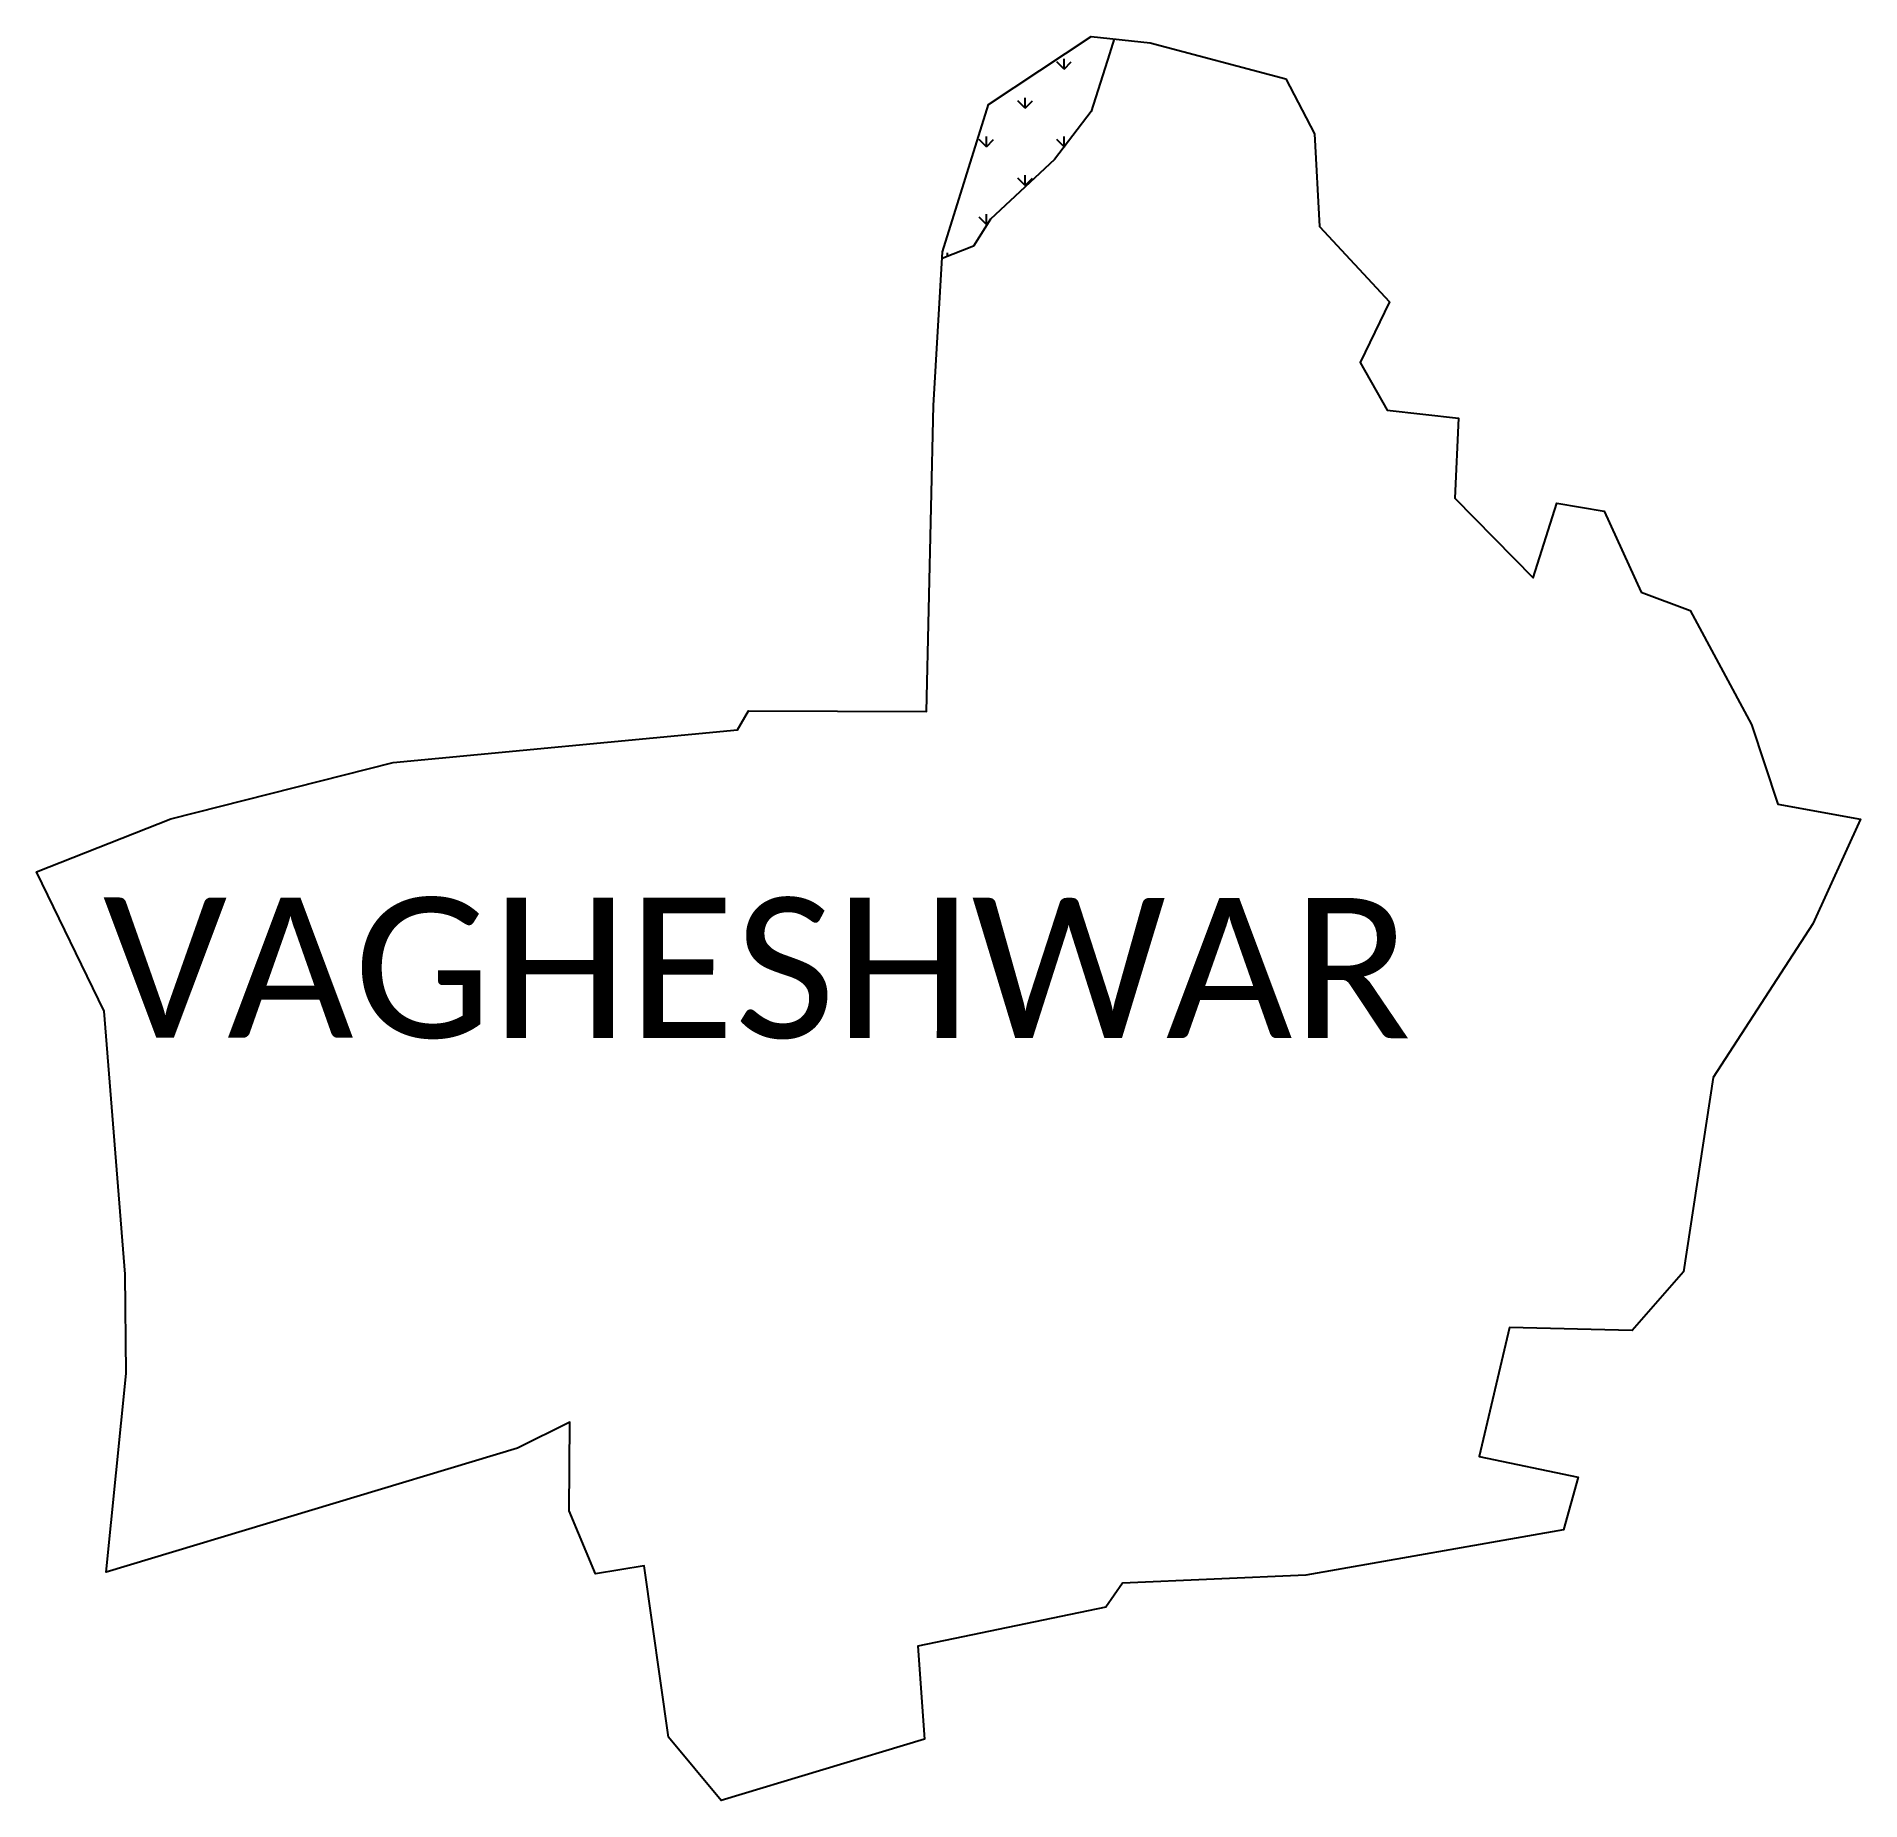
# Model space of a CAD drawing. Header units: metres. Extents: x 353127 to 354393, y 1751941 to 1753166.
import ezdxf

# ---------------------------------------------------------------- set-up
doc = ezdxf.new("R2010")
doc.units = ezdxf.units.M
doc.layers.add('MANGROOVES', color=112, linetype='Continuous')
doc.layers.add('VILLAGE NAME', color=250, linetype='Continuous')

msp = doc.modelspace()

# ---------------------------------------------------------------- linework, layer by layer
at = {"color": 3}
for points in [[(354013.9, 1753098.8), (354017.5, 1753034.4), (354065.9, 1752982), (354045.6, 1752939.9), (354064.3, 1752906.7), (354113.8, 1752901.3), (354111.4, 1752845.8), (354165.8, 1752790.4), (354182.2, 1752842.2), (354215.1, 1752836.7), (354240.8, 1752780.4), (354274.7, 1752767.7), (354317.2, 1752688.6), (354335.5, 1752633.2), (354393, 1752622.7), (354359.8, 1752550.2), (354290.6, 1752443.5), (354270.1, 1752308.5), (354234.4, 1752267.6), (354149.3, 1752269.7), (354128.3, 1752180.1), (354197, 1752165.9), (354186.9, 1752129.3), (354007.9, 1752097.9), (353880.6, 1752092.3), (353869.1, 1752075.5), (353738.7, 1752048.6), (353743.2, 1751983.9), (353602.2, 1751941.3), (353565.5, 1751985.3), (353548.7, 1752104.2), (353514.9, 1752098.7), (353496.7, 1752142.4), (353497.1, 1752204.1), (353460.8, 1752185.9), (353175.2, 1752099.8), (353189.1, 1752237.8), (353188.4, 1752306.9), (353173.8, 1752489.4), (353126.9, 1752586.3), (353220.2, 1752623.1), (353374.5, 1752662.1), (353613.5, 1752684.8), (353621, 1752698), (353744.6, 1752697.5), (353749.5, 1752910), (353755.8, 1753016.8), (353787.7, 1753119), (353859, 1753166.3), (353900, 1753161.8), (353994.1, 1753136.8)], [(353994.1, 1753136.8), (354013.9, 1753098.8)]]:
    msp.add_lwpolyline(points, dxfattribs=at)
at = {"layer": 'MANGROOVES'}
for p, q in [((353874.9, 1753164.6), (353871.6, 1753154.3)), ((353871.6, 1753154.3), (353859, 1753114.2)), ((353859, 1753114.2), (353833.4, 1753080.9)), ((353833.4, 1753080.9), (353789.1, 1753039.4)), ((353789.1, 1753039.4), (353777.3, 1753020.6)), ((353777.3, 1753020.6), (353755.5, 1753012.1))]:
    msp.add_line(p, q, dxfattribs=at)
at = {"layer": 'MANGROOVES', "linetype": 'Continuous'}
for p, q in [((353840.1, 1753143.6), (353840.1, 1753150.7)), ((353840.1, 1753143.6), (353835, 1753148.6)), ((353840.1, 1753143.6), (353845.1, 1753148.6)), ((353813.1, 1753116.6), (353808.1, 1753121.7)), ((353813.1, 1753116.6), (353813.1, 1753123.8)), ((353813.1, 1753116.6), (353818.2, 1753121.7)), ((353786.2, 1753089.7), (353781.1, 1753094.7)), ((353786.2, 1753089.7), (353786.2, 1753096.8)), ((353786.2, 1753089.7), (353791.2, 1753094.7)), ((353840.1, 1753089.7), (353835, 1753094.7)), ((353840.1, 1753089.7), (353840.1, 1753096.8)), ((353840.1, 1753089.7), (353840.6, 1753090.3)), ((353813.1, 1753062.7), (353808.1, 1753067.8)), ((353813.1, 1753062.7), (353813.1, 1753069.9)), ((353813.1, 1753062.7), (353818.2, 1753067.8)), ((353786.2, 1753035.8), (353781.1, 1753040.8)), ((353786.2, 1753035.8), (353786.2, 1753042.9)), ((353786.2, 1753035.8), (353787.8, 1753037.4)), ((353755.9, 1753012.2), (353755.5, 1753012.6)), ((353759.2, 1753013.5), (353759.2, 1753016))]:
    msp.add_line(p, q, dxfattribs=at)

# ---------------------------------------------------------------- texts
at = {"layer": 'VILLAGE NAME', "insert": (353173.1, 1752568.4), "char_height": 97.384, "attachment_point": 1, "rotation": 359.9793}
msp.add_mtext_dynamic_manual_height_columns('{\\fCalibri|b0|i0|c0|p34;VAGHESHWAR}', width=960.962, gutter_width=486.9, heights=[0], dxfattribs=at)

doc.saveas('drawing.dxf')
